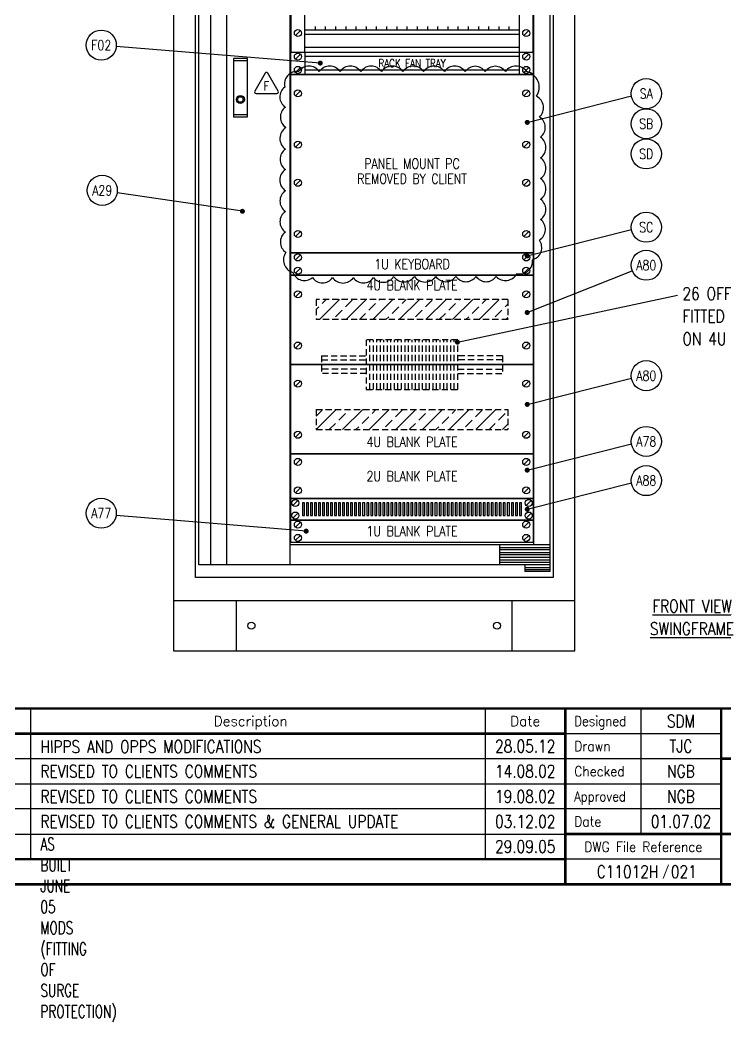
# Model space of a CAD drawing. Extents: x 0 to 4139, y -244 to 2852.
# Drawn here: x 1619 to 3025, y -244 to 1751 of the extents above; entities that cross this region are included whole.
import ezdxf
from ezdxf.enums import TextEntityAlignment as Align

# ---------------------------------------------------------------- set-up
doc = ezdxf.new("R2010")
doc.units = 0
doc.header["$LTSCALE"] = 10
doc.header["$MEASUREMENT"] = 0
doc.linetypes.add('CONTINU', pattern=[0])
doc.linetypes.add('HIDDEN', pattern=[0.375, 0.25, -0.125])
doc.layers.get('0').update_dxf_attribs({"linetype": 'CONTINUOUS'})
for name, color, linetype in [('01-DRAW', 7, 'CONTINUOUS'), ('02-TEXT', 2, 'CONTINUOUS'), ('03-DIM', 3, 'CONTINUOUS'), ('COL', 2, 'CONTINU'), ('OUTLINE', 7, 'CONTINUOUS'), ('ROW', 2, 'CONTINU'), ('SNA', 2, 'CONTINUOUS'), ('SNA2', 2, 'CONTINUOUS'), ('TEXT', 2, 'CONTINUOUS'), ('UPS', 2, 'CONTINUOUS')]:
    doc.layers.add(name, color=color, linetype=linetype)
doc.styles.add('ROMAND', font='ROMAND')
doc.styles.add('ROMANS', font='romans.shx', dxfattribs={"width": 0.8})
doc.styles.add('ROMANS-W', font='romans.shx', dxfattribs={"width": 0.7})
doc.styles.add('SYMBOL', font='romans.shx', dxfattribs={"width": 0.8})

# ---------------------------------------------------------------- blocks, each defined once
blk = doc.blocks.new('HS-A3-10')
at = {"color": 1}
for p, q in [((1640, 380), (1640, 80)), ((2545, 380), (2545, 80)), ((2855, 380), (2855, 130)), ((2705, 330), (3015, 330)), ((3015, 280), (1140, 280)), ((1140, 230), (3015, 230)), ((3015, 180), (1140, 180)), ((1140, 130), (2705, 130)), ((3015, 80), (2705, 80))]:
    blk.add_line(p, q, dxfattribs=at)
at = {"color": 1, "const_width": 5}
blk.add_lwpolyline([(160, 30), (4090, 30), (4090, 2850), (160, 2850)], close=True, dxfattribs=at)
for points in [[(4090, 380), (160, 380)], [(2705, 380), (2705, 30)], [(3015, 30), (3015, 380)], [(2705, 330), (740, 330)], [(4090, 280), (3015, 280)], [(2705, 130), (4090, 130)], [(2705, 80), (1140, 80)]]:
    blk.add_lwpolyline(points, dxfattribs=at)
at = {"color": 4, "style": 'ROMAND'}
for s, p in [('Description', (2078.5, 345)), ('Date', (2625, 345))]:
    blk.add_text(s, height=20, dxfattribs=at).set_placement(p, align=Align.CENTER)
for s, width, p in [('Designed', 0.87, (2722.5, 345)), ('Drawn', 0.9, (2722.5, 295)), ('Checked', 0.9, (2722.5, 245)), ('Approved', 0.85, (2722.5, 195)), ('Date', 0.9, (2722.5, 145))]:
    blk.add_text(s, height=20, dxfattribs=dict(at, width=width)).set_placement(p)
at = {"color": 4, "style": 'ROMAND', "width": 0.9}
blk.add_text('DWG File Reference', height=20, dxfattribs=at).set_placement((2860, 105), align=Align.MIDDLE)
at = {"color": 2, "linetype": 'Continuous', "style": 'ROMANS', "width": 0.8}
blk.add_text('/', height=18, dxfattribs=at).set_placement((2905, 55), align=Align.MIDDLE)
at = {"layer": 'COL', "style": 'ROMAND', "flags": 9}
for tag, p in [('COL1', (485, 2825)), ('COL2', (1135, 2825)), ('COL3', (1785, 2825)), ('COL4', (2435, 2825)), ('COL5', (3085, 2825)), ('COL6', (3735, 2825))]:
    blk.add_attdef(tag, p, '', height=25, dxfattribs=at)
at = {"layer": 'ROW', "style": 'ROMAND', "flags": 9}
for tag, p in [('ROW1', (4065, 2495)), ('ROW2', (4065, 1885)), ('ROW3', (4065, 1275)), ('ROW4', (4065, 665))]:
    blk.add_attdef(tag, p, '', height=25, dxfattribs=at)
at = {"layer": 'UPS', "color": 3, "style": 'ROMANS', "width": 0.8, "flags": 8}
blk.add_attdef('PLANOS->PROJNR', text='', height=15, rotation=90, dxfattribs=at).set_placement((135, 235), align=Align.MIDDLE_LEFT)
at = {"layer": 'UPS', "style": 'ROMANS', "width": 0.8, "flags": 8}
for tag, height, p in [('PLANOS->NR1', 25, (1080, 342.5)), ('PLANOS->VERIF', 25, (2935, 342.5)), ('PLANOS->NR2', 25, (1080, 292.5)), ('PLANOS->CANVI1', 25, (1190, 292.5)), ('PLANOS->NCAN1', 25, (1590, 292.5)), ('PLANOS->DCAN1', 25, (2625, 292.5)), ('PLANOS->ORIG', 25, (2935, 292.5)), ('PLANOS->CANVI2', 25, (1190, 242.5)), ('PLANOS->NCAN2', 25, (1590, 242.5)), ('PLANOS->DCAN2', 25, (2625, 242.5)), ('PLANOS->HECHF', 25, (2935, 242.5)), ('PLANOS->CANVI3', 25, (1190, 192.5)), ('PLANOS->NCAN3', 25, (1590, 192.5)), ('PLANOS->DCAN3', 25, (2625, 192.5)), ('PLANOS->HECHD', 25, (2935, 192.5)), ('PLANOS->CANVI4', 25, (1190, 142.5)), ('PLANOS->NCAN4', 25, (1590, 142.5)), ('PLANOS->DCAN4', 25, (2625, 142.5)), ('PLANOS->DATACREA', 25, (2935, 142.5)), ('PLANOS->CANVI5', 25, (1190, 92.5)), ('PLANOS->NCAN5', 25, (1590, 92.5)), ('PLANOS->DCAN5', 25, (2625, 92.5)), ('PROJS->DESCPRO3', 50, (3455, 55)), ('PLANOS->PLANO', 50, (3785, 55)), ('PLANOS->USER', 50, (4027.5, 55))]:
    blk.add_attdef(tag, text='', height=height, dxfattribs=at).set_placement(p, align=Align.CENTER)
at = {"layer": 'UPS', "style": 'ROMANS', "width": 2.7474, "flags": 8}
blk.add_attdef('PLANOS->MCAN1', text='', height=25, rotation=0.069611, dxfattribs=at).set_placement((1660, 316.443), (2530, 317.5), align=Align.FIT)
at = {"layer": 'UPS', "style": 'ROMANS', "flags": 8}
for tag, width, p, p2 in [('PLANOS->MCAN2', 2.6868, (1660, 267.5), (2530, 267.5)), ('PLANOS->MCAN3', 2.6868, (1660, 217.5), (2530, 217.5)), ('PLANOS->MCAN4', 2.6769, (1660, 167.5), (2530, 167.5)), ('PLANOS->MCAN5', 2.6868, (1660, 117.5), (2530, 117.5))]:
    blk.add_attdef(tag, text='', height=25, dxfattribs=dict(at, width=width)).set_placement(p, p2, align=Align.FIT)
at = {"layer": 'UPS', "style": 'ROMANS', "width": 0.8, "flags": 8}
blk.add_attdef('PLANOS->DENOM', (3135, 242.5), '', height=25, dxfattribs=at)
at = {"layer": 'UPS', "color": 4, "style": 'ROMANS', "width": 0.8, "flags": 8}
for tag, p in [('PROJS->DESCPRO1', (3030, 192.5)), ('PROJS->DESCPRO2', (3030, 142.5))]:
    blk.add_attdef(tag, p, '', height=25, dxfattribs=at)
at = {"layer": 'UPS', "style": 'ROMANS', "width": 0.8, "flags": 8}
blk.add_attdef('PLANOS->PROTOTIPO', text='', height=25, dxfattribs=at).set_placement((595, 58.125), align=Align.MIDDLE)
for tag, p in [('PLANOS->OBS4', (1170, 55)), ('PLANOS->PLANO', (2915, 55))]:
    blk.add_attdef(tag, text='', height=25, dxfattribs=at).set_placement(p, align=Align.MIDDLE_LEFT)
blk.add_attdef('PROJS->NOMPRO', text='', height=25, dxfattribs=at).set_placement((2890, 55), align=Align.MIDDLE_RIGHT)
blk = doc.blocks.new('IORACK')
for p, q in [((-213.3, -177.8), (-213.3, 0)), ((-192.9857, 0), (-192.9857, -6.8)), ((-172.6714, 0), (-172.6714, -6.8)), ((-152.3571, 0), (-152.3571, -6.8)), ((-132.0429, 0), (-132.0429, -6.8)), ((-111.7286, 0), (-111.7286, -6.8)), ((-91.4143, 0), (-91.4143, -6.8)), ((-71.1, 0), (-71.1, -6.8)), ((-50.7857, 0), (-50.7857, -6.8)), ((-30.4714, 0), (-30.4714, -6.8)), ((-10.1571, 0), (-10.1571, -6.8)), ((10.1571, 0), (10.1571, -6.8)), ((30.4714, 0), (30.4714, -6.8)), ((50.7857, 0), (50.7857, -6.8)), ((71.1, 0), (71.1, -6.8)), ((91.4143, 0), (91.4143, -6.8)), ((111.7286, 0), (111.7286, -6.8)), ((132.0428, 0), (132.0428, -6.8)), ((152.3571, 0), (152.3571, -6.8)), ((172.6714, 0), (172.6714, -6.8)), ((192.9857, 0), (192.9857, -6.8)), ((213.3, 0), (213.3, -177.8)), ((-222.3503, -43.1248), (-232.2497, -33.2253)), ((232.2497, -43.1248), (222.3503, -33.2253)), ((-222.3503, -134.9503), (-232.2497, -144.8498)), ((-213.3, -133.35), (213.3, -133.35)), ((-192.9857, -126.8), (-192.9857, -133.35)), ((-172.6714, -126.8), (-172.6714, -133.35)), ((-152.3571, -126.8), (-152.3571, -133.35)), ((-132.0429, -126.8), (-132.0429, -133.35)), ((-111.7286, -126.8), (-111.7286, -133.35)), ((-91.4143, -126.8), (-91.4143, -133.35)), ((-71.1, -126.8), (-71.1, -133.35)), ((-50.7857, -126.8), (-50.7857, -133.35)), ((-30.4714, -126.8), (-30.4714, -133.35)), ((-10.1571, -126.8), (-10.1571, -133.35)), ((10.1571, -126.8), (10.1571, -133.35)), ((30.4714, -126.8), (30.4714, -133.35)), ((50.7857, -126.8), (50.7857, -133.35)), ((71.1, -126.8), (71.1, -133.35)), ((91.4143, -126.8), (91.4143, -133.35)), ((111.7286, -126.8), (111.7286, -133.35)), ((132.0428, -126.8), (132.0428, -133.35)), ((152.3571, -126.8), (152.3571, -133.35)), ((172.6714, -126.8), (172.6714, -133.35)), ((192.9857, -126.8), (192.9857, -133.35)), ((232.2497, -134.9503), (222.3502, -144.8498)), ((-213.3, -142.35), (213.3, -142.35)), ((213.3, -168.8), (-213.3, -168.8))]:
    blk.add_line(p, q)
blk.add_lwpolyline([(241.3, 0), (-241.3, 0), (-241.3, -177.8), (241.3, -177.8)], close=True)
for centre in [(-227.3, -38.175), (227.3, -38.175), (-227.3, -139.9), (227.3, -139.9)]:
    blk.add_circle(centre, 7)
at = {"layer": 'SNA', "style": 'SYMBOL', "width": 0.8}
blk.add_attdef('SNA', text='', height=20, dxfattribs=at).set_placement((-0.3, -65.8), align=Align.MIDDLE)
at = {"layer": 'SNA2', "style": 'SYMBOL', "width": 0.8}
blk.add_attdef('SNA2', text='', height=20, dxfattribs=at).set_placement((-0.3, -154.8), align=Align.MIDDLE)
blk = doc.blocks.new('K9203')
for p, q in [((-213.3, 0), (-213.3, -44.45)), ((213.3, 0), (213.3, -44.45)), ((-222.3503, -4.0503), (-232.2497, -13.9497)), ((213.3, -9), (-213.3, -9)), ((232.2497, -4.0503), (222.3503, -13.9497)), ((-222.3503, -30.5003), (-232.2497, -40.3997)), ((-213.3, -35.45), (213.3, -35.45)), ((232.2497, -30.5003), (222.3503, -40.3997))]:
    blk.add_line(p, q)
blk.add_lwpolyline([(-241.3, 0), (241.3, 0), (241.3, -44.45), (-241.3, -44.45)], close=True)
for centre in [(-227.3, -9), (227.3, -9), (-227.3, -35.45), (227.3, -35.45)]:
    blk.add_circle(centre, 7)
at = {"layer": 'SNA', "style": 'SYMBOL', "width": 0.8}
blk.add_attdef('SNA', text='', height=20, dxfattribs=at).set_placement((3.7, -22.45), align=Align.MIDDLE)
at = {"layer": 'SNA2', "style": 'SYMBOL', "width": 0.8}
blk.add_attdef('SNA2', text='', height=20, dxfattribs=at).set_placement((145.7, -22.45), align=Align.MIDDLE)
blk = doc.blocks.new('1UBLANK')
for p, q in [((-222.3503, -4.0503), (-232.2497, -13.9497)), ((232.2497, -4.0503), (222.3503, -13.9497)), ((-222.3503, -30.5003), (-232.2497, -40.3997)), ((232.2497, -30.5003), (222.3503, -40.3997))]:
    blk.add_line(p, q)
blk.add_lwpolyline([(-241.3, -44.45), (-241.3, 0), (241.3, 0), (241.3, -44.45)], close=True)
for centre in [(-227.3, -9), (227.3, -9), (-227.3, -35.45), (227.3, -35.45)]:
    blk.add_circle(centre, 7)
at = {"layer": 'SNA', "style": 'SYMBOL', "width": 0.8}
blk.add_attdef('SNA2', text='', height=20, dxfattribs=at).set_placement((0, -22.225), align=Align.MIDDLE)
at = {"layer": 'SNA2', "style": 'SYMBOL', "width": 0.8}
blk.add_attdef('SNA', text='', height=20, dxfattribs=at).set_placement((-186.3, -22.225), align=Align.MIDDLE)
blk = doc.blocks.new('8UBLANK')
for p, q in [((-241.3, 0), (241.3, 0)), ((-241.3, -355.6), (-241.3, 0)), ((241.3, 0), (241.3, -355.6)), ((-222.3503, -32.8503), (-232.2497, -42.7498)), ((232.2497, -32.8503), (222.3503, -42.7498)), ((-222.3503, -134.8503), (-232.2497, -144.7497)), ((232.2497, -134.8503), (222.3503, -144.7497)), ((-222.3503, -210.8502), (-232.2497, -220.7497)), ((232.2497, -210.8502), (222.3503, -220.7497)), ((-222.3503, -312.8503), (-232.2497, -322.7497)), ((232.2497, -312.8503), (222.3503, -322.7497)), ((241.3, -355.6), (-241.3, -355.6))]:
    blk.add_line(p, q)
for centre in [(-227.3, -37.8), (227.3, -37.8), (-227.3, -139.8), (227.3, -139.8), (-227.3, -215.8), (227.3, -215.8), (-227.3, -317.8), (227.3, -317.8)]:
    blk.add_circle(centre, 7)
for p in [(0, 0), (0, -355.6)]:
    blk.add_point(p)
at = {"layer": 'SNA', "style": 'SYMBOL', "width": 0.8}
blk.add_attdef('SNA2', text='', height=20, dxfattribs=at).set_placement((0, -177.8), align=Align.MIDDLE)
at = {"layer": 'SNA2', "style": 'SYMBOL', "width": 0.8}
blk.add_attdef('SNA', text='', height=20, dxfattribs=at).set_placement((0, -207.8), align=Align.MIDDLE)
blk = doc.blocks.new('1UVENT')
for p, q in [((-241.3, -43), (-241.3, -1.45)), ((-227.3503, -4.0503), (-237.2497, -13.9497)), ((227.3503, -13.9497), (237.2498, -4.0503)), ((-227.3503, -29.0503), (-237.2497, -38.9497)), ((227.3503, -38.9497), (237.2498, -29.0502))]:
    blk.add_line(p, q)
blk.add_lwpolyline([(241.3, -43), (-241.3, -43), (-241.3, 0), (241.3, 0)], close=True)
at = {"color": 3}
for points in [[(-218.3, -34), (-214.3, -34), (-214.3, -9), (-218.3, -9)], [(-210.3, -34), (-206.3, -34), (-206.3, -9), (-210.3, -9)], [(-202.3, -34), (-198.3, -34), (-198.3, -9), (-202.3, -9)], [(-194.3, -34), (-190.3, -34), (-190.3, -9), (-194.3, -9)], [(-186.3, -34), (-182.3, -34), (-182.3, -9), (-186.3, -9)], [(-178.3, -34), (-174.3, -34), (-174.3, -9), (-178.3, -9)], [(-170.3, -34), (-166.3, -34), (-166.3, -9), (-170.3, -9)], [(-162.3, -34), (-158.3, -34), (-158.3, -9), (-162.3, -9)], [(-154.3, -34), (-150.3, -34), (-150.3, -9), (-154.3, -9)], [(-146.3, -34), (-142.3, -34), (-142.3, -9), (-146.3, -9)], [(-138.3, -34), (-134.3, -34), (-134.3, -9), (-138.3, -9)], [(-130.3, -34), (-126.3, -34), (-126.3, -9), (-130.3, -9)], [(-122.3, -34), (-118.3, -34), (-118.3, -9), (-122.3, -9)], [(-114.3, -34), (-110.3, -34), (-110.3, -9), (-114.3, -9)], [(-106.3, -34), (-102.3, -34), (-102.3, -9), (-106.3, -9)], [(-98.3, -34), (-94.3, -34), (-94.3, -9), (-98.3, -9)], [(-90.3, -34), (-86.3, -34), (-86.3, -9), (-90.3, -9)], [(-82.3, -34), (-78.3, -34), (-78.3, -9), (-82.3, -9)], [(-74.3, -34), (-70.3, -34), (-70.3, -9), (-74.3, -9)], [(-66.3, -34), (-62.3, -34), (-62.3, -9), (-66.3, -9)], [(-58.3, -34), (-54.3, -34), (-54.3, -9), (-58.3, -9)], [(-50.3, -34), (-46.3, -34), (-46.3, -9), (-50.3, -9)], [(-42.3, -34), (-38.3, -34), (-38.3, -9), (-42.3, -9)], [(-34.3, -34), (-30.3, -34), (-30.3, -9), (-34.3, -9)], [(-26.3, -34), (-22.3, -34), (-22.3, -9), (-26.3, -9)], [(-18.3, -34), (-14.3, -34), (-14.3, -9), (-18.3, -9)], [(-10.3, -34), (-6.3, -34), (-6.3, -9), (-10.3, -9)], [(-2.3, -34), (1.7, -34), (1.7, -9), (-2.3, -9)], [(5.7, -34), (9.7, -34), (9.7, -9), (5.7, -9)], [(13.7, -34), (17.7, -34), (17.7, -9), (13.7, -9)], [(21.7, -34), (25.7, -34), (25.7, -9), (21.7, -9)], [(29.7, -34), (33.7, -34), (33.7, -9), (29.7, -9)], [(37.7, -34), (41.7, -34), (41.7, -9), (37.7, -9)], [(45.7, -34), (49.7, -34), (49.7, -9), (45.7, -9)], [(53.7, -34), (57.7, -34), (57.7, -9), (53.7, -9)], [(61.7, -34), (65.7, -34), (65.7, -9), (61.7, -9)], [(69.7, -34), (73.7, -34), (73.7, -9), (69.7, -9)], [(77.7, -34), (81.7, -34), (81.7, -9), (77.7, -9)], [(85.7, -34), (89.7, -34), (89.7, -9), (85.7, -9)], [(93.7, -34), (97.7, -34), (97.7, -9), (93.7, -9)], [(101.7, -34), (105.7, -34), (105.7, -9), (101.7, -9)], [(109.7, -34), (113.7, -34), (113.7, -9), (109.7, -9)], [(117.7, -34), (121.7, -34), (121.7, -9), (117.7, -9)], [(125.7, -34), (129.7, -34), (129.7, -9), (125.7, -9)], [(133.7, -34), (137.7, -34), (137.7, -9), (133.7, -9)], [(141.7, -34), (145.7, -34), (145.7, -9), (141.7, -9)], [(149.7, -34), (153.7, -34), (153.7, -9), (149.7, -9)], [(157.7, -34), (161.7, -34), (161.7, -9), (157.7, -9)], [(165.7, -34), (169.7, -34), (169.7, -9), (165.7, -9)], [(173.7, -34), (177.7, -34), (177.7, -9), (173.7, -9)], [(181.7, -34), (185.7, -34), (185.7, -9), (181.7, -9)], [(189.7, -34), (193.7, -34), (193.7, -9), (189.7, -9)], [(197.7, -34), (201.7, -34), (201.7, -9), (197.7, -9)], [(205.7, -34), (209.7, -34), (209.7, -9), (205.7, -9)], [(213.7, -34), (217.7, -34), (217.7, -9), (213.7, -9)]]:
    blk.add_lwpolyline(points, close=True, dxfattribs=at)
for centre in [(-232.3, -9), (232.3, -9), (-232.3, -34), (232.3, -34)]:
    blk.add_circle(centre, 7)
at = {"layer": 'SNA', "style": 'SYMBOL', "width": 0.8}
blk.add_attdef('SNA', text='', height=20, dxfattribs=at).set_placement((281.7, -22), align=Align.MIDDLE)
at = {"layer": 'SNA2', "style": 'SYMBOL', "width": 0.8}
blk.add_attdef('SNA2', text='', height=20, dxfattribs=at).set_placement((347.7, -22), align=Align.MIDDLE)
blk = doc.blocks.new('4UBLANK')
for p, q in [((-222.3503, -32.9503), (-232.2497, -42.8498)), ((232.2497, -32.9503), (222.3503, -42.8498)), ((-222.3503, -134.9503), (-232.2497, -144.8497)), ((232.2497, -134.9503), (222.3503, -144.8497))]:
    blk.add_line(p, q)
blk.add_lwpolyline([(-241.3, -177.8), (-241.3, 0), (241.3, 0), (241.3, -177.8)], close=True)
for centre in [(-227.3, -37.9), (227.3, -37.9), (-227.3, -139.9), (227.3, -139.9)]:
    blk.add_circle(centre, 7)
at = {"layer": 'SNA', "style": 'SYMBOL', "width": 0.8}
blk.add_attdef('SNA2', text='', height=20, dxfattribs=at).set_placement((0, -88.9), align=Align.MIDDLE)
at = {"layer": 'SNA2', "style": 'SYMBOL', "width": 0.8}
blk.add_attdef('SNA', text='', height=20, dxfattribs=at).set_placement((0, -118.9), align=Align.MIDDLE)
blk = doc.blocks.new('2UBLANK')
for p, q in [((-222.3503, -11.0523), (-232.2497, -20.9517)), ((232.2497, -11.0523), (222.3503, -20.9517)), ((-222.3503, -67.9483), (-232.2497, -77.8477)), ((232.2497, -67.9483), (222.3503, -77.8477))]:
    blk.add_line(p, q)
blk.add_lwpolyline([(-241.3, -88.9), (-241.3, 0), (241.3, 0), (241.3, -88.9)], close=True)
for centre in [(-227.3, -16.002), (227.3, -16.002), (-227.3, -72.898), (227.3, -72.898)]:
    blk.add_circle(centre, 7)
at = {"layer": 'SNA', "style": 'SYMBOL', "width": 0.8}
blk.add_attdef('SNA2', text='', height=20, dxfattribs=at).set_placement((0, -44.45), align=Align.MIDDLE)
at = {"layer": 'SNA2', "style": 'SYMBOL', "width": 0.8}
blk.add_attdef('SNA', text='', height=20, dxfattribs=at).set_placement((0, -74.45), align=Align.MIDDLE)
blk = doc.blocks.new('TRI-F')
at = {"layer": '01-DRAW'}
blk.add_lwpolyline([(-0.2598, 2.55), (-2.3383, -1.05, 0.5774), (-2.0785, -1.5), (2.0785, -1.5, 0.5774), (2.3383, -1.05), (0.2598, 2.55, 0.5774)], format="xyb", close=True, dxfattribs=at)
at = {"layer": '02-TEXT', "color": 2, "style": 'ROMANS', "width": 0.8}
blk.add_text('F', height=1.8, dxfattribs=at).set_placement((0, 0), align=Align.MIDDLE)

msp = doc.modelspace()

# ---------------------------------------------------------------- hatches: boundary and pattern name
at = {"layer": '03-DIM', "linetype": 'HIDDEN', "ltscale": 5}
h = msp.add_hatch(dxfattribs=at)
h.set_pattern_fill('ANSI33', color=256, scale=150, style=0)
h.paths.add_polyline_path([(2590.7, 1154.5997), (2590.7, 1194.5997), (2208.7, 1194.5997), (2208.7, 1154.5997)])
h.paths.add_polyline_path([(2208.7, 975.5997), (2208.7, 935.5997), (2590.7, 935.5997), (2590.7, 975.5997)])

# ---------------------------------------------------------------- linework, layer by layer
msp.add_lwpolyline([(2628.0013, 1648.6371, 0.5206), (2585.5685, 1648.6371, 0.5206), (2545.4293, 1648.6371, 0.5206), (2505.2902, 1648.6371, 0.5206), (2464.0042, 1648.6371, 0.5206), (2422.7182, 1648.6371, 0.5206), (2381.4322, 1648.6371, 0.5206), (2338.9994, 1648.6371, 0.5206), (2297.7134, 1648.6371, 0.5206), (2256.4274, 1648.6371, 0.5206), (2215.1414, 1648.6371, 0.5206), (2173.8554, 1648.6371, 0.5206), (2146.3314, 1617.6862, 0.5206), (2147.4782, 1577.5646, 0.5206), (2148.6251, 1537.443, 0.5206), (2147.4782, 1493.8823, 0.5206), (2147.4782, 1453.7607, 0.5206), (2147.4782, 1411.3464, 0.5206), (2147.4782, 1370.0785, 0.5206), (2147.4782, 1328.8106, 0.5206), (2148.6251, 1288.6889, 0.5206), (2162.3871, 1248.5673, 0.5206), (2201.3794, 1238.2503, 0.5206), (2241.5186, 1238.2503, 0.5206), (2282.8046, 1238.2503, 0.5206), (2322.9437, 1238.2503, 0.5206), (2363.0829, 1240.543, 0.5206), (2404.3689, 1240.543, 0.5206), (2446.8017, 1240.543, 0.5206), (2486.9408, 1240.543, 0.5206), (2527.08, 1240.543, 0.5206), (2567.2192, 1240.543, 0.5206), (2608.5052, 1246.2747, 0.5206), (2639.4696, 1273.7866, 0.5206), (2653.2317, 1312.7619, 0.5206), (2655.5253, 1354.0299, 0.5206), (2655.5253, 1394.1515, 0.5206), (2655.5253, 1435.4194, 0.5206), (2655.5253, 1476.6874, 0.5206), (2655.5253, 1517.9553, 0.5206), (2653.2317, 1558.0769, 0.5206), (2647.4975, 1599.3449, 0.5206)], format="xyb", close=True)
for p, q in [((2590.7, 1194.5997), (2208.7, 1194.5997)), ((2208.7, 1194.5997), (2208.7, 1154.5997)), ((2590.7, 1194.5997), (2590.7, 1154.5997)), ((2590.7, 1154.5997), (2208.7, 1154.5997)), ((2490.7, 1114.5997), (2308.7, 1114.5997)), ((2308.7, 1114.5997), (2308.7, 1015.5997)), ((2315.7, 1015.5997), (2315.7, 1114.5997)), ((2322.7, 1015.5997), (2322.7, 1114.5997)), ((2329.7, 1015.5997), (2329.7, 1114.5997)), ((2336.7, 1015.5997), (2336.7, 1114.5997)), ((2343.7, 1015.5997), (2343.7, 1114.5997)), ((2350.7, 1015.5997), (2350.7, 1114.5997)), ((2357.7, 1015.5997), (2357.7, 1114.5997)), ((2364.7, 1015.5997), (2364.7, 1114.5997)), ((2371.7, 1015.5997), (2371.7, 1114.5997)), ((2378.7, 1015.5997), (2378.7, 1114.5997)), ((2385.7, 1015.5997), (2385.7, 1114.5997)), ((2392.7, 1015.5997), (2392.7, 1114.5997)), ((2399.7, 1015.5997), (2399.7, 1114.5997)), ((2406.7, 1015.5997), (2406.7, 1114.5997)), ((2413.7, 1015.5997), (2413.7, 1114.5997)), ((2420.7, 1015.5997), (2420.7, 1114.5997)), ((2427.7, 1015.5997), (2427.7, 1114.5997)), ((2434.7, 1015.5997), (2434.7, 1114.5997)), ((2441.7, 1015.5997), (2441.7, 1114.5997)), ((2448.7, 1015.5997), (2448.7, 1114.5997)), ((2455.7, 1015.5997), (2455.7, 1114.5997)), ((2462.7, 1015.5997), (2462.7, 1114.5997)), ((2469.7, 1015.5997), (2469.7, 1114.5997)), ((2476.7, 1015.5997), (2476.7, 1114.5997)), ((2483.7, 1015.5997), (2483.7, 1114.5997)), ((2490.7, 1015.5997), (2490.7, 1114.5997)), ((2219.7, 1082.5997), (2308.7, 1082.5997)), ((2219.7, 1082.5997), (2219.7, 1047.5997)), ((2579.7, 1082.5997), (2490.7, 1082.5997)), ((2579.7, 1082.5997), (2579.7, 1047.5997)), ((2219.7, 1074.5997), (2308.7, 1074.5997)), ((2579.7, 1074.5997), (2490.7, 1074.5997)), ((2308.7, 1055.5997), (2219.7, 1055.5997)), ((2308.7, 1047.5997), (2219.7, 1047.5997)), ((2490.7, 1055.5997), (2579.7, 1055.5997)), ((2490.7, 1047.5997), (2579.7, 1047.5997)), ((2308.7, 1015.5997), (2490.7, 1015.5997)), ((2208.7, 975.5997), (2590.7, 975.5997)), ((2208.7, 975.5997), (2208.7, 935.5997)), ((2590.7, 975.5997), (2590.7, 935.5997)), ((2208.7, 935.5997), (2590.7, 935.5997))]:
    msp.add_line(p, q, dxfattribs=at)
at = {"layer": 'OUTLINE'}
for p, q in [((2674, 2540.833), (2674, 652.6664)), ((1975, 665.9997), (1975, 2527.4997)), ((1999, 665.9997), (1999, 2527.4997)), ((2031, 665.9997), (2031, 2527.4997)), ((2157, 665.9997), (2157, 2527.4997)), ((2642, 705.9997), (2642, 2487.4997)), ((2642, 1541.5997), (2642, 1719.3997)), ((2072, 1674.4997), (2044, 1674.4997)), ((2044, 1674.4997), (2044, 1558.4997)), ((2072, 1669.9997), (2044, 1669.9997)), ((2072, 1558.4997), (2072, 1674.4997)), ((2044, 1562.9997), (2072, 1562.9997)), ((2044, 1558.4997), (2072, 1558.4997)), ((2642, 709.4997), (2642, 842.8497)), ((2674, 705.9997), (2157, 705.9997)), ((2574, 705.9997), (2574, 665.9997)), ((2574, 700.9997), (2674, 700.9997)), ((2674, 695.9997), (2574, 695.9997)), ((2574, 690.9997), (2674, 690.9997)), ((2674, 685.9997), (2574, 685.9997)), ((2674, 680.9997), (2574, 680.9997)), ((2674, 665.9997), (1975, 665.9997)), ((2574, 675.9997), (2674, 675.9997)), ((2674, 670.9997), (2574, 670.9997)), ((2624, 665.9997), (2624, 652.6664)), ((2624, 660.9997), (2674, 660.9997)), ((2674, 655.9997), (2624, 655.9997)), ((2674, 652.6664), (2624, 652.6664)), ((1925, 595), (2724, 595)), ((2050, 495), (2050, 595)), ((2599, 495), (2599, 595))]:
    msp.add_line(p, q, dxfattribs=at)
msp.add_lwpolyline([(2724, 495), (2724, 2598.5), (1925, 2598.5), (1925, 495)], close=True, dxfattribs=at)
msp.add_lwpolyline([(2152, 2552.75), (2680.5, 2552.75), (2680.5, 640.75), (1968.5, 640.75), (1968.5, 2552.75), (2152, 2552.75)], dxfattribs=at)
for centre, radius in [((2058, 1592.9997), 8), ((2058, 1592.9997), 5.5), ((2080, 545), 7), ((2569, 545), 7)]:
    msp.add_circle(centre, radius, dxfattribs=at)
at = {"layer": 'TEXT', "color": 3}
for p, q in [((2217, 1665.4869), (1810.8996, 1698.7975)), ((2629, 1547.4827), (2836.3622, 1600)), ((2062, 1370.292), (1812.6378, 1407.3526)), ((2629, 1281.4827), (2836.3622, 1334)), ((2629, 1168.7353), (2838.12, 1251.8227)), ((2490, 1109.7353), (2928.3622, 1203)), ((2629, 985.7353), (2836.3622, 1038.2526)), ((2629, 854.7853), (2836.3622, 907.3026)), ((2629, 776.8353), (2836.3622, 829.3526)), ((2189, 733.2369), (1810.6378, 764.3526))]:
    msp.add_line(p, q, dxfattribs=at)
at = {"layer": 'TEXT', "color": 3, "const_width": 5}
for points in [[(2214.5, 1665.4869, 1), (2219.5, 1665.4869, 1)], [(2631.5, 1547.4827, -1), (2626.5, 1547.4827, -1)], [(2059.5, 1370.292, 1), (2064.5, 1370.292, 1)], [(2631.5, 1281.4827, -1), (2626.5, 1281.4827, -1)], [(2631.5, 1168.7353, -1), (2626.5, 1168.7353, -1)], [(2492.5, 1109.7353, -1), (2487.5, 1109.7353, -1)], [(2631.5, 985.7353, -1), (2626.5, 985.7353, -1)], [(2631.5, 854.7853, -1), (2626.5, 854.7853, -1)], [(2631.5, 776.8353, -1), (2626.5, 776.8353, -1)], [(2186.5, 733.2369, 1), (2191.5, 733.2369, 1)]]:
    msp.add_lwpolyline(points, format="xyb", close=True, dxfattribs=at)
at = {"layer": 'TEXT', "color": 3}
for centre in [(1781, 1701.25), (2866, 1604.6474), (2866, 1544.6474), (2866, 1484.6474), (1783, 1412), (2866, 1338.6474), (2866, 1262.9), (2866, 1042.9), (2866, 911.95), (2866, 834), (1781, 769)]:
    msp.add_circle(centre, 30, dxfattribs=at)

# ---------------------------------------------------------------- block references
ref = msp.add_blockref('HS-A3-10', (0, 0))
ref.add_attrib('PLANOS->PLANO', '021', dxfattribs={"layer": 'UPS', "height": 25, "style": 'ROMANS', "width": 0.8, "flags": 8}).set_placement((2915, 55), align=Align.MIDDLE_LEFT)
ref.add_attrib('PROJS->NOMPRO', 'C11012H', dxfattribs={"layer": 'UPS', "height": 25, "style": 'ROMANS', "width": 0.8, "flags": 8}).set_placement((2890, 55), align=Align.MIDDLE_RIGHT)
ref.add_attrib('PLANOS->VERIF', 'SDM', dxfattribs={"layer": 'UPS', "height": 25, "style": 'ROMANS', "width": 0.8, "flags": 8}).set_placement((2935, 342.5), align=Align.CENTER)
ref.add_attrib('PLANOS->HECHF', 'NGB', dxfattribs={"layer": 'UPS', "height": 25, "style": 'ROMANS', "width": 0.8, "flags": 8}).set_placement((2935, 242.5), align=Align.CENTER)
ref.add_attrib('PLANOS->HECHD', 'NGB', dxfattribs={"layer": 'UPS', "height": 25, "style": 'ROMANS', "width": 0.8, "flags": 8}).set_placement((2935, 192.5), align=Align.CENTER)
ref.add_attrib('PLANOS->ORIG', 'TJC', dxfattribs={"layer": 'UPS', "height": 25, "style": 'ROMANS', "width": 0.8, "flags": 8}).set_placement((2935, 292.5), align=Align.CENTER)
ref.add_attrib('PLANOS->DCAN1', '28.05.12', dxfattribs={"layer": 'UPS', "height": 25, "style": 'ROMANS', "width": 0.8, "flags": 8}).set_placement((2625, 292.5), align=Align.CENTER)
ref.add_attrib('PLANOS->DCAN4', '03.12.02', dxfattribs={"layer": 'UPS', "height": 25, "style": 'ROMANS', "width": 0.8, "flags": 8}).set_placement((2625, 142.5), align=Align.CENTER)
ref.add_attrib('PLANOS->DCAN3', '19.08.02', dxfattribs={"layer": 'UPS', "height": 25, "style": 'ROMANS', "width": 0.8, "flags": 8}).set_placement((2625, 192.5), align=Align.CENTER)
ref.add_attrib('PLANOS->DCAN2', '14.08.02', dxfattribs={"layer": 'UPS', "height": 25, "style": 'ROMANS', "width": 0.8, "flags": 8}).set_placement((2625, 242.5), align=Align.CENTER)
ref.add_attrib('PLANOS->DCAN5', '29.09.05', dxfattribs={"layer": 'UPS', "height": 25, "style": 'ROMANS', "width": 0.8, "flags": 8}).set_placement((2625, 92.5), align=Align.CENTER)
ref.add_attrib('PLANOS->DATACREA', '01.07.02', dxfattribs={"layer": 'UPS', "height": 25, "style": 'ROMANS', "width": 0.8, "flags": 8}).set_placement((2935, 142.5), align=Align.CENTER)
ref = msp.add_blockref('IORACK', (2399.7, 1865.1997))
ref.add_attrib('SNA', '1-D2', dxfattribs={"layer": 'SNA', "height": 20, "style": 'SYMBOL', "width": 0.8}).set_placement((2399.4, 1799.3997), align=Align.MIDDLE)
ref.add_attrib('SNA2', 'R40', dxfattribs={"layer": 'SNA2', "height": 20, "style": 'SYMBOL', "width": 0.8}).set_placement((1781, 1812), align=Align.MIDDLE)
ref = msp.add_blockref('K9203', (2399.7, 1687.3997))
ref.add_attrib('SNA2', 'F02', dxfattribs={"layer": 'SNA2', "height": 20, "style": 'SYMBOL', "width": 0.8}).set_placement((1781, 1701.25), align=Align.MIDDLE)
at = {"xscale": 10, "yscale": 10, "zscale": 10}
msp.add_blockref('TRI-F', (2110, 1620), dxfattribs=at)
for name, p, values in [('8UBLANK', (2399.7, 1642.9497), {'SNA2': 'PANEL MOUNT PC', 'SNA': 'REMOVED BY CLIENT'}), ('1UBLANK', (2399.7, 1287.3497), {'SNA2': '1U KEYBOARD'}), ('2UBLANK', (2399.7, 887.2997), {'SNA2': '2U BLANK PLATE'})]:
    msp.add_blockref(name, p).add_auto_attribs(values)
ref = msp.add_blockref('4UBLANK', (2399.7, 1242.8997))
ref.add_attrib('SNA2', '4U BLANK PLATE', dxfattribs={"layer": 'SNA', "height": 20, "style": 'SYMBOL', "width": 0.8}).set_placement((2399.7, 1223), align=Align.MIDDLE)
ref = msp.add_blockref('4UBLANK', (2399.7, 1065.0997))
ref.add_attrib('SNA2', '4U BLANK PLATE', dxfattribs={"layer": 'SNA', "height": 20, "style": 'SYMBOL', "width": 0.8}).set_placement((2399.7, 911), align=Align.MIDDLE)
ref = msp.add_blockref('1UVENT', (2399.7, 798.3997))
ref.add_attrib('SNA', 'A88', dxfattribs={"layer": 'SNA', "height": 20, "style": 'SYMBOL', "width": 0.8}).set_placement((2866, 834), align=Align.MIDDLE)
ref = msp.add_blockref('1UBLANK', (2399.7, 755.3997))
ref.add_attrib('SNA2', '1U BLANK PLATE', dxfattribs={"layer": 'SNA', "height": 20, "style": 'SYMBOL', "width": 0.8}).set_placement((2399.7, 733.1747), align=Align.MIDDLE)
ref.add_attrib('SNA', 'A77', dxfattribs={"layer": 'SNA2', "height": 20, "style": 'SYMBOL', "width": 0.8}).set_placement((1781, 769), align=Align.MIDDLE)

# ---------------------------------------------------------------- texts
at = {"layer": 'SNA', "style": 'ROMANS', "width": 0.8}
msp.add_text('A29', height=20, dxfattribs=at).set_placement((1783, 1412), align=Align.MIDDLE)
at = {"layer": 'TEXT', "style": 'ROMANS', "width": 0.8}
for s, height, p in [('RACK FAN TRAY', 16, (2399.7, 1665.1747)), ('SA', 20, (2866, 1604.6474)), ('SB', 20, (2866, 1544.6474)), ('SD', 20, (2866, 1484.6474)), ('SC', 20, (2866, 1338.6474)), ('A80', 20, (2866, 1262.9)), ('A80', 20, (2866, 1042.9)), ('A78', 20, (2866, 911.95)), ('%%UFRONT VIEW', 25, (2957, 584)), ('%%USWINGFRAME', 25, (2957, 539))]:
    msp.add_text(s, height=height, dxfattribs=at).set_placement(p, align=Align.MIDDLE)
for s, p in [('26 OFF 110Vdc SURGE PROTECTION', (2938, 1193.75)), ('FITTED ON REAR OF SWINGFRAME', (2938, 1148.75)), ('ON 4U BLANKING PLATE', (2938, 1103.75))]:
    msp.add_text(s, height=25, dxfattribs=at).set_placement(p)
at = {"layer": 'UPS', "insert": (1660, 316.443), "char_height": 25, "width": 870, "attachment_point": 1, "rotation": 0.0687549, "style": 'ROMANS'}
msp.add_mtext('HIPPS AND OPPS MODIFICATIONS', dxfattribs=at)
at = {"layer": 'UPS', "char_height": 25, "attachment_point": 1}
for s, insert, width, style in [('REVISED TO CLIENTS COMMENTS', (1660, 267.5), 870, 'ROMANS'), ('REVISED TO CLIENTS COMMENTS', (1660, 217.5), 870, 'ROMANS'), ('REVISED TO CLIENTS COMMENTS & GENERAL UPDATE', (1660, 167.5), 870, 'ROMANS'), ('AS BUILT JUNE 05 MODS (FITTING OF SURGE PROTECTION)', (1660, 122.5), 0.8, 'ROMANS-W')]:
    msp.add_mtext(s, dxfattribs=dict(at, insert=insert, width=width, style=style))

doc.saveas('drawing.dxf')
